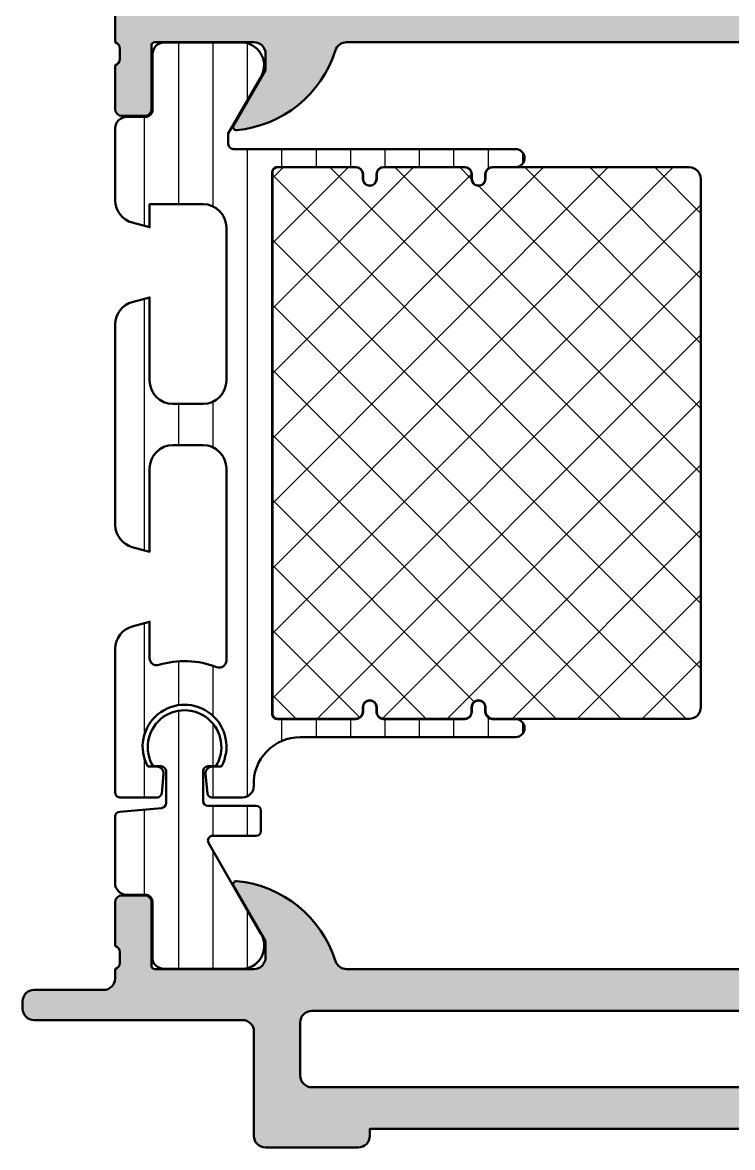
# Model space of a CAD drawing. Extents: x 20 to 83, y 3 to 90.
# Drawn here: x 20 to 50.67, y 3 to 51.55 of the extents above; entities that cross this region are included whole.
import ezdxf

# ---------------------------------------------------------------- set-up
doc = ezdxf.new("R2010")
doc.units = 0
for name, color, linetype, lineweight in [('0S-Alu contour', 7, 'Continuous', 50), ('0S-Alu hatch', 252, 'Continuous', 25), ('0S-Plastic contour', 254, 'Continuous', 50), ('0S-Plastic hatch', 253, 'Continuous', 25), ('0S-PT contour', 91, 'Continuous', 50), ('0S-PT hatch', 103, 'Continuous', 25)]:
    doc.layers.add(name, color=color, linetype=linetype, lineweight=lineweight)
pattern_1 = [(90, (0, 0), (-1.4859, 0), [])]

# ---------------------------------------------------------------- blocks, each defined once
blk = doc.blocks.new('284671__E0A752E1_9EC7_4276_9DFD_8CA809AD16AF___EF51DD25_B8FC_4321_A479_71869855171C_')
at = {"layer": '0S-Plastic hatch'}
h = blk.add_hatch(dxfattribs=at)
h.set_pattern_fill('ANSI31', color=256, scale=0.4680000000000001, angle=45, style=0)
h.set_pattern_definition(pattern_1)
edge = h.paths.add_edge_path()
edge.add_line((23.99641025641021, 17.29378480261972), (23.9964102564102, 14.4112791568679))
edge.add_arc((24.4964102564102, 14.4112791568679), 0.5, 180, 269.999992534383)
edge.add_line((24.4964101912604, 13.9112791568679), (25.30674162596358, 13.91127905128204))
edge.add_ellipse((25.3067415868737, 13.61127905128205), major_axis=(-0.2999999999999962, 0), ratio=1, start_angle=179.9920752627074, end_angle=269.9999925343822, ccw=False)
edge.add_line((25.60674158400413, 13.61123755745474), (25.60640964412184, 11.21134718454293))
edge.add_arc((26.10640561678486, 11.21127802872065), 0.4999959774455886, 179.9920752627072, 270.0000017401261)
edge.add_line((26.10640563197021, 10.71128205127506), (29.58294975450967, 10.7112821568679))
edge.add_arc((29.44063910551832, 11.70110023159075), 0.9999960709244831, 278.1816080518998, 392.727016099843)
edge.add_line((30.28189175450965, 12.24173515686794), (28.03542154010294, 16.15164948596272))
edge.add_ellipse((28.20883595825455, 16.25128602332297), major_axis=(-0.2000000000000059, 0), ratio=1, start_angle=-89.99999999999801, end_angle=29.879840183825706, ccw=False)
edge.add_line((28.20883595825455, 16.45128602332298), (30.09640110113812, 16.45128602332298))
edge.add_arc((30.09598355517909, 16.65170813113575), 0.2004225427559023, 270.1193660063489, 359.882819562747)
edge.add_line((30.29640567877349, 16.65129823035383), (30.29640567877349, 17.55129212683751))
edge.add_arc((30.09600450930138, 17.55090317938009), 0.2004015469149713, 0.1112020445775462, 89.88661238634106)
edge.add_line((30.09640110113658, 17.75130433386985), (27.9964026270164, 17.75130433386985))
edge.add_ellipse((27.99676784345107, 17.95166652699592), major_axis=(-0.2003625259806134, 0), ratio=1, start_angle=0.10880910750842077, end_angle=89.89556244711792, ccw=False)
edge.add_line((27.79640567877349, 17.95128602332338), (27.79640567877349, 19.25130624121739))
edge.add_ellipse((27.99680684824561, 19.25091729375997), major_axis=(-0.2004015469149783, 0), ratio=1, start_angle=270.1133876144248, end_angle=359.88879795542573, ccw=False)
edge.add_line((27.99641025640773, 19.45131844824974), (28.35140598394924, 19.45131844824974))
edge.add_arc((26.99640644171293, 20.28217160270591), 1.589446672188278, 328.4843750062554, 571.5156249937446)
edge.add_line((25.64140689947662, 19.45131844824974), (25.99640262701595, 19.45131844824974))
edge.add_ellipse((25.99600321445676, 19.25091447314404), major_axis=(-0.2004043731273245, 0), ratio=1, start_angle=180.1120068944598, end_angle=269.88580753643566, ccw=False)
edge.add_line((26.19640720465239, 19.25130624121777), (26.1964072046524, 17.85131043738459))
edge.add_ellipse((25.99600599896452, 17.85169940578363), major_axis=(-0.2004015831713149, 0), ratio=1, start_angle=90.11557923254361, end_angle=179.8887919882179, ccw=False)
edge.add_line((25.99641025641021, 17.65129823035423), (24.1964072046524, 17.4937970096511))
edge.add_arc((24.19681426765821, 17.29339302887561), 0.2004043941907311, 90.11637972490921, 179.8879914961443)
at = {"layer": '0S-Plastic contour', "color": 7}
for points in [[(25.64140689947662, 19.45131844824974), (25.99640262701595, 19.45131844824974)], [(27.99641025640773, 19.45131844824974), (28.35140598394924, 19.45131844824974)], [(26.19640720465239, 19.25130624121777), (26.1964072046524, 17.85131043738459)], [(27.79640567877349, 17.95128602332338), (27.79640567877349, 19.25130624121739)], [(25.99641025641021, 17.65129823035423), (24.1964072046524, 17.4937970096511)], [(30.09640110113658, 17.75130433386985), (27.9964026270164, 17.75130433386985)], [(30.29640567877349, 16.65129823035383), (30.29640567877349, 17.55129212683751)], [(23.99641025641021, 17.29378480261972), (23.9964102564102, 14.4112791568679)], [(30.28189175450965, 12.24173515686794), (28.03542154010294, 16.15164948596272)], [(28.20883595825455, 16.45128602332298), (30.09640110113812, 16.45128602332298)], [(24.4964101912604, 13.9112791568679), (25.30674162596358, 13.91127905128204)], [(25.60674158400413, 13.61123755745474), (25.60640964412184, 11.21134718454293)], [(26.10640563197021, 10.71128205127506), (29.58294975450967, 10.7112821568679)]]:
    blk.add_lwpolyline(points, dxfattribs=at)
for centre, radius, start, end in [((26.99640644171293, 20.28217160270591), 1.589446672188278, 328.4843750062554, 211.5156249937445), ((24.19681426765821, 17.29339302887561), 0.2004043941907311, 90.11637972490921, 179.8879914961443), ((30.09600450930138, 17.55090317938009), 0.2004015469149713, 0.1112020445775462, 89.88661238634106), ((30.09598355517909, 16.65170813113575), 0.2004225427559023, 270.1193660063489, 359.882819562747), ((24.4964102564102, 14.4112791568679), 0.5, 180, 269.999992534383), ((29.44063910551832, 11.70110023159075), 0.9999960709244831, 278.1816080518998, 32.72701609984295), ((26.10640561678486, 11.21127802872065), 0.4999959774455886, 179.9920752627072, 270.0000017401261)]:
    blk.add_arc(centre, radius, start, end, dxfattribs=at)
at = {"layer": '0S-Plastic contour', "color": 7, "extrusion": (0, 0, -1)}
for centre, radius, start, end in [((-25.99600321445676, 19.25091447314404), 0.2004043731273245, 90.11419246356434, 179.8879931055402), ((-27.99680684824561, 19.25091729375997), 0.2004015469149784, 0.1112020445742686, 89.88661238557519), ((-25.99600599896452, 17.85169940578363), 0.2004015831713149, 180.1112080117821, 269.8844207674564), ((-27.99676784345107, 17.95166652699592), 0.2003625259806134, 270.1044375528821, 359.8911908924916), ((-28.20883595825455, 16.25128602332297), 0.2000000000000059, 330.1201598161743, 89.99999999999797), ((-25.3067415868737, 13.61127905128205), 0.2999999999999962, 90.00000746561778, 180.0079247372927)]:
    blk.add_arc(centre, radius, start, end, dxfattribs=at)
blk = doc.blocks.new('439430__50DC2FC3_13F3_441C_918A_E4A861A1BD52_')
at = {"layer": '0S-PT hatch'}
h = blk.add_hatch(dxfattribs=at)
h.set_pattern_fill('ANSI37', color=256, scale=0.625, angle=90, style=0)
h.set_pattern_definition([(135, (0, 0), (-1.403165018917055, -1.403165018917055), []), (225, (0, 0), (1.403165018917055, -1.403165018917055), [])])
edge = h.paths.add_edge_path()
edge.add_ellipse((48.79641025640994, 44.80129850560465), major_axis=(-0.5000000000001137, 0), ratio=1, start_angle=180, end_angle=270.00000000000165, ccw=False)
edge.add_line((49.29641025641005, 44.80129850560465), (49.29641025640999, 22.00129850560401))
edge.add_ellipse((48.79641025641005, 22.00129850560401), major_axis=(-0.4999999999999432, 0), ratio=1, start_angle=90, end_angle=180, ccw=False)
edge.add_line((48.79641025641005, 21.50129850560406), (40.29640408224282, 21.50129850560406))
edge.add_ellipse((40.29640408224282, 21.8012985056041), major_axis=(-0.3000000000000398, 0), ratio=1, start_angle=0, end_angle=90, ccw=False)
edge.add_line((39.99640408224279, 21.8012985056041), (39.99640408224279, 22.00129850560438))
edge.add_arc((39.6964086598795, 22.00129850560436), 0.2999954223632812, 0, 180)
edge.add_line((39.39641323751622, 22.00129850560434), (39.39641323751622, 21.80129850560458))
edge.add_ellipse((39.09641323751615, 21.80129850560458), major_axis=(-0.3000000000000682, 0), ratio=1, start_angle=90, end_angle=180, ccw=False)
edge.add_line((39.09641323751615, 21.50129850560452), (35.59640408224275, 21.50129850560452))
edge.add_ellipse((35.59640408224275, 21.80129850560448), major_axis=(-0.2999999999999545, 0), ratio=1, start_angle=0, end_angle=90, ccw=False)
edge.add_line((35.2964040822428, 21.80129850560448), (35.2964040822428, 22.00129850560435))
edge.add_arc((34.99640865987949, 22.00129850560437), 0.2999954223633097, 0, 180)
edge.add_line((34.69641323751618, 22.00129850560438), (34.69641323751618, 21.80129850560439))
edge.add_ellipse((34.39641323751625, 21.80129850560439), major_axis=(-0.2999999999999332, 0), ratio=1, start_angle=90.00000000000267, end_angle=180, ccw=False)
edge.add_line((34.39641323751626, 21.50129850560446), (30.99641025641009, 21.50129850560441))
edge.add_ellipse((30.99641025641009, 21.7012985056044), major_axis=(-0.1999999999999886, 0), ratio=1, start_angle=0, end_angle=90, ccw=False)
edge.add_line((30.79641025641011, 21.7012985056044), (30.79641025641006, 45.10129850560441))
edge.add_ellipse((30.99641025641002, 45.10129850560441), major_axis=(-0.1999999999999602, 0), ratio=1, start_angle=270, end_angle=360, ccw=False)
edge.add_line((30.99641025641002, 45.30129850560437), (34.39641323751621, 45.30129850560431))
edge.add_ellipse((34.3964132375162, 45.00129850560433), major_axis=(-0.2999999999999829, 0), ratio=1, start_angle=180, end_angle=269.99999999999864, ccw=False)
edge.add_line((34.69641323751619, 45.00129850560433), (34.69641323751619, 44.8012985056044))
edge.add_arc((34.99640865987949, 44.80129850560438), 0.2999954223633097, 180, 360)
edge.add_line((35.2964040822428, 44.80129850560436), (35.2964040822428, 45.00129850560427))
edge.add_ellipse((35.59640408224279, 45.00129850560427), major_axis=(-0.2999999999999829, 0), ratio=1, start_angle=270, end_angle=360, ccw=False)
edge.add_line((35.59640408224279, 45.30129850560426), (39.09641323751625, 45.30129850560426))
edge.add_ellipse((39.09641323751625, 45.00129850560427), major_axis=(-0.2999999999999829, 0), ratio=1, start_angle=180, end_angle=270, ccw=False)
edge.add_line((39.39641323751623, 45.00129850560427), (39.39641323751623, 44.8012985056044))
edge.add_arc((39.69640865987951, 44.80129850560438), 0.2999954223632812, 180, 360)
edge.add_line((39.99640408224279, 44.80129850560436), (39.99640408224279, 45.00129850560464))
edge.add_ellipse((40.29640408224273, 45.00129850560464), major_axis=(-0.2999999999999474, 0), ratio=1, start_angle=270, end_angle=360, ccw=False)
edge.add_line((40.29640408224273, 45.30129850560459), (48.79641025640992, 45.30129850560476))
at = {"layer": '0S-PT contour', "color": 7}
for points in [[(30.99641025641002, 45.30129850560437), (34.39641323751621, 45.30129850560431)], [(35.59640408224279, 45.30129850560426), (39.09641323751625, 45.30129850560426)], [(40.29640408224273, 45.30129850560459), (48.79641025640992, 45.30129850560476)], [(30.79641025641011, 21.7012985056044), (30.79641025641006, 45.10129850560441)], [(34.69641323751619, 45.00129850560433), (34.69641323751619, 44.8012985056044)], [(35.2964040822428, 44.80129850560436), (35.2964040822428, 45.00129850560427)], [(39.39641323751623, 45.00129850560427), (39.39641323751623, 44.8012985056044)], [(39.99640408224279, 44.80129850560436), (39.99640408224279, 45.00129850560464)], [(49.29641025641005, 44.80129850560465), (49.29641025640999, 22.00129850560401)], [(34.69641323751618, 22.00129850560438), (34.69641323751618, 21.80129850560439)], [(35.2964040822428, 21.80129850560448), (35.2964040822428, 22.00129850560435)], [(39.39641323751622, 22.00129850560434), (39.39641323751622, 21.80129850560458)], [(39.99640408224279, 21.8012985056041), (39.99640408224279, 22.00129850560438)], [(34.39641323751626, 21.50129850560446), (30.99641025641009, 21.50129850560441)], [(39.09641323751615, 21.50129850560452), (35.59640408224275, 21.50129850560452)], [(48.79641025641005, 21.50129850560406), (40.29640408224282, 21.50129850560406)]]:
    blk.add_lwpolyline(points, dxfattribs=at)
at = {"layer": '0S-PT contour', "color": 7, "extrusion": (0, 0, -1)}
for centre, radius, start, end in [((-30.99641025641002, 45.10129850560441), 0.1999999999999602, 0, 90), ((-34.3964132375162, 45.00129850560433), 0.2999999999999829, 90.00000000000136, 180), ((-35.59640408224279, 45.00129850560427), 0.2999999999999829, 0, 90), ((-39.09641323751625, 45.00129850560427), 0.2999999999999829, 90, 180), ((-40.29640408224273, 45.00129850560464), 0.2999999999999474, 0, 90), ((-48.79641025640994, 44.80129850560465), 0.5000000000001137, 89.99999999999837, 180), ((-48.79641025641005, 22.00129850560401), 0.4999999999999432, 180, 270), ((-30.99641025641009, 21.7012985056044), 0.1999999999999886, 270, 0), ((-34.39641323751625, 21.80129850560439), 0.2999999999999332, 180, 269.9999999999973), ((-35.59640408224275, 21.80129850560448), 0.2999999999999545, 270, 0), ((-39.09641323751615, 21.80129850560458), 0.3000000000000682, 180, 270), ((-40.29640408224282, 21.8012985056041), 0.3000000000000398, 270, 0)]:
    blk.add_arc(centre, radius, start, end, dxfattribs=at)
at = {"layer": '0S-PT contour', "color": 7}
for centre, radius, start, end in [((34.99640865987949, 44.80129850560438), 0.2999954223633097, 180, 0), ((39.69640865987951, 44.80129850560438), 0.2999954223632812, 180, 0), ((34.99640865987949, 22.00129850560437), 0.2999954223633097, 0, 180), ((39.6964086598795, 22.00129850560436), 0.2999954223632812, 0, 180)]:
    blk.add_arc(centre, radius, start, end, dxfattribs=at)
blk = doc.blocks.new('284671__1282FD76_CD9B_49C4_AF2B_A4D5A502E818___CA3762DC_A687_4499_B234_784F284713C8_')
at = {"layer": '0S-Plastic hatch'}
h = blk.add_hatch(dxfattribs=at)
h.set_pattern_fill('ANSI31', color=256, scale=0.4680000000000001, angle=45, style=0)
h.set_pattern_definition(pattern_1)
edge = h.paths.add_edge_path()
edge.add_line((24.00641027133865, 46.99128505362313), (24.00641025640874, 43.87024853326014))
edge.add_arc((24.99751726918229, 43.87094962402805), 0.9911072607428364, 180.0405299678468, 254.9400474003859)
edge.add_line((24.73999824695262, 42.91388246050867), (25.48640995828505, 42.71430713662303))
edge.add_line((25.48640995828505, 42.71430713662303), (25.4863871393424, 43.71128197086197))
edge.add_line((25.4863871393424, 43.71128197086197), (27.79640567878276, 43.71128197086192))
edge.add_ellipse((27.7962951075492, 42.70116376931011), major_axis=(-1.01011820760357, 0), ratio=1, start_angle=180.0067713370847, end_angle=269.99372819440015, ccw=False)
edge.add_line((28.80641330809861, 42.70128314722802), (28.80641330816791, 36.10127357213489))
edge.add_ellipse((27.79630346906194, 36.10139181077898), major_axis=(-1.010109846026191, 0), ratio=1, start_angle=90.00633636842679, end_angle=179.9932932290619, ccw=False)
edge.add_line((27.79641517760622, 35.09128197092973), (26.49640643523187, 35.09128197086923))
edge.add_ellipse((26.49652513770882, 36.10141974286603), major_axis=(-1.010137778971229, 0), ratio=1, start_angle=0.007892333835798127, end_angle=89.99326710563213, ccw=False)
edge.add_line((25.48638736832092, 36.10128059920459), (25.48638736822674, 39.68825577142178))
edge.add_line((25.48638736822674, 39.68825577142178), (24.73999890641762, 39.48862062308409))
edge.add_arc((24.99759517605723, 38.53148560176115), 0.9911928607365506, 105.0632453294664, 179.9547890311816)
edge.add_line((24.00640262390262, 38.53226773240411), (24.00640262701579, 29.87028831851719))
edge.add_arc((24.99755087006434, 29.87098943827804), 0.991148491028032, 180.0405299578652, 254.9400474092577)
edge.add_line((24.74002113513357, 28.91388246050929), (25.48638736822673, 28.7143192965806))
edge.add_line((25.48638736822673, 28.7143192965806), (25.48638736822685, 32.30128807760233))
edge.add_ellipse((26.49652523313588, 32.30115021039278), major_axis=(-1.010137874317337, 0), ratio=1, start_angle=270.0068052903709, end_angle=359.99218006825106, ccw=False)
edge.add_line((26.49640525428941, 33.31128807758489), (27.79641407756905, 33.31128807765468))
edge.add_ellipse((27.79630350727786, 32.30117827583143), major_axis=(-1.01010980787496, 0), ratio=1, start_angle=180.0067713381612, end_angle=269.9937281956991, ccw=False)
edge.add_line((28.80641330809871, 32.30129765277752), (28.80641330816756, 24.01704949509355))
edge.add_ellipse((28.49641330816762, 24.01704949509355), major_axis=(-0.3099999999999454, 0), ratio=1, start_angle=68.53974442791792, end_angle=180, ccw=False)
edge.add_arc((26.99640479549954, 20.20129603582475), 3.789999999999878, 68.53974442791811, 107.0188797955989)
edge.add_ellipse((25.79638889410232, 24.1217503253673), major_axis=(-0.3099999999999769, 0), ratio=1, start_angle=0, end_angle=107.0188797956005, ccw=False)
edge.add_line((25.48638889410235, 24.1217503253673), (25.48638889410225, 25.68825577142156))
edge.add_line((25.48638889410225, 25.68825577142156), (24.74000043230038, 25.48862062308599))
edge.add_arc((24.99759670193291, 24.53148560176097), 0.9911928607367149, 105.0632453290402, 179.954789031246)
edge.add_line((24.00640414977813, 24.53226773240281), (24.00640415289141, 18.3013293533147))
edge.add_arc((24.19640415289142, 18.3013293533147), 0.1900000000000048, 180, 270.0000000000021)
edge.add_line((24.19640415289143, 18.1113293533147), (25.8224195243727, 18.11132935331469))
edge.add_arc((25.8224195243727, 18.30132935331495), 0.1900000000002606, 270, 354.999843447337)
edge.add_line((26.01169647176293, 18.28476924502016), (26.08530054627627, 19.12604119151761))
edge.add_arc((25.79640415289154, 19.15131714628331), 0.2900000000000333, 354.9998434473379, 449.9999999999747)
edge.add_line((25.79640415289167, 19.44131714628334), (25.40382413210303, 19.44131714628351))
edge.add_ellipse((26.99646345044224, 20.30131714726023), major_axis=(-1.809999999999979, 0), ratio=1, start_angle=151.6316564767591, end_angle=28.36834352324098, ccw=False)
edge.add_line((28.58910276878145, 19.44131714628351), (28.19640415289157, 19.44131714628351))
edge.add_arc((28.19640415289158, 19.15131714628337), 0.2900000000001412, 90.00000000000142, 185.0001565526659)
edge.add_line((27.90750775950675, 19.12604119151764), (27.98111183402017, 18.28476924501994))
edge.add_arc((28.17038878141009, 18.30132935331471), 0.1899999999999514, 185.0001565526669, 269.9999999999978)
edge.add_line((28.17038878141008, 18.11132935331476), (29.49640415289452, 18.11132935331469))
edge.add_arc((29.49640415289454, 18.60132935331486), 0.4900000000001655, 269.9999999999975, 362.2920152210357)
edge.add_ellipse((31.99440409840851, 18.70131071263981), major_axis=(-2.00999999999989, 0), ratio=1, start_angle=-89.99999999999869, end_angle=2.2920152210356832, ccw=False)
edge.add_line((31.99440409840847, 20.7113107126397), (41.29640713400066, 20.71131071263986))
edge.add_arc((41.29640713400065, 21.10130460912424), 0.3899938964843699, 270.000000000001, 450.000000000001)
edge.add_line((41.29640713400064, 21.49129850560861), (40.29640408224284, 21.49129850560861))
edge.add_ellipse((40.29640408224285, 21.80129850560868), major_axis=(-0.3100000000000662, 0), ratio=1, start_angle=0, end_angle=89.99999999999869, ccw=False)
edge.add_line((39.98640408224279, 21.80129850560868), (39.98640408224279, 22.00129850561125))
edge.add_arc((39.69640865987944, 22.0012985056112), 0.2899954223633401, 0, 180)
edge.add_line((39.40641323751611, 22.00129850561115), (39.40641323751616, 21.80129850560881))
edge.add_ellipse((39.09641323751611, 21.80129850560871), major_axis=(-0.310000000000052, 0), ratio=1, start_angle=90.00000000000398, end_angle=180, ccw=False)
edge.add_line((39.09641323751613, 21.49129850560866), (35.59640408224282, 21.49129850560862))
edge.add_ellipse((35.59640408224281, 21.80129850560863), major_axis=(-0.3100000000000165, 0), ratio=1, start_angle=0, end_angle=90.00000000000131, ccw=False)
edge.add_line((35.2864040822428, 21.80129850560863), (35.28640408224286, 22.00129850560843))
edge.add_arc((34.99640865987954, 22.00129850560848), 0.2899954223633116, 0, 180)
edge.add_line((34.70641323751623, 22.00129850560854), (34.70641323751618, 21.80129850560865))
edge.add_ellipse((34.39641323751612, 21.80129850560873), major_axis=(-0.3100000000000591, 0), ratio=1, start_angle=90, end_angle=180, ccw=False)
edge.add_line((34.39641323751612, 21.49129850560867), (30.99641025641003, 21.49129850560856))
edge.add_ellipse((30.99641025641004, 21.70129850560683), major_axis=(-0.2099999999982671, 0), ratio=1, start_angle=0, end_angle=89.99999999999812, ccw=False)
edge.add_line((30.78641025641177, 21.70129850560683), (30.78641025641, 45.10129850560832))
edge.add_ellipse((30.99641025641001, 45.10129850560834), major_axis=(-0.210000000000008, 0), ratio=1, start_angle=269.99999999999807, end_angle=360, ccw=False)
edge.add_line((30.99641025641002, 45.31129850560835), (34.39641323751625, 45.31129850560823))
edge.add_ellipse((34.39641323751624, 45.00129850560822), major_axis=(-0.3100000000000094, 0), ratio=1, start_angle=180, end_angle=269.99999999999864, ccw=False)
edge.add_line((34.70641323751625, 45.00129850560822), (34.70641323751618, 44.80129850560855))
edge.add_arc((34.99640865987952, 44.80129850560854), 0.2899954223633401, 180, 360)
edge.add_line((35.28640408224286, 44.80129850560853), (35.28640408224286, 45.00129850560838))
edge.add_ellipse((35.59640408224276, 45.00129850560838), major_axis=(-0.3099999999999028, 0), ratio=1, start_angle=270, end_angle=360, ccw=False)
edge.add_line((35.59640408224276, 45.31129850560829), (39.09641323751615, 45.31129850560829))
edge.add_ellipse((39.09641323751614, 45.00129850560828), major_axis=(-0.3100000000000094, 0), ratio=1, start_angle=180, end_angle=269.99999999999864, ccw=False)
edge.add_line((39.40641323751616, 45.00129850560828), (39.406413237516, 44.80129850560598))
edge.add_arc((39.6964086598794, 44.80129850560593), 0.2899954223633969, 180, 360)
edge.add_line((39.98640408224279, 44.80129850560588), (39.98640408224279, 45.00129850560832))
edge.add_ellipse((40.29640408224282, 45.00129850560832), major_axis=(-0.3100000000000307, 0), ratio=1, start_angle=270.0000000000013, end_angle=360, ccw=False)
edge.add_line((40.29640408224281, 45.31129850560835), (41.29640713400067, 45.31129850560835))
edge.add_arc((41.29640713400066, 45.70129240209269), 0.3899938964843486, 270.0000000000021, 450.0000000000021)
edge.add_line((41.29640713400064, 46.09128629857704), (29.09641371041402, 46.09128629857721))
edge.add_ellipse((29.09641371041404, 46.30128629857721), major_axis=(-0.2100000000000008, 0), ratio=1, start_angle=0, end_angle=89.99999999999812, ccw=False)
edge.add_line((28.88641371041403, 46.30128629857721), (28.88641371041403, 46.76379017805841))
edge.add_line((28.88641371041403, 46.76379017805841), (30.27335081065948, 49.16603570258577))
edge.add_arc((29.44063910551845, 49.70146397655622), 0.9899960709244496, 327.2592430287561, 441.7771036411037)
edge.add_line((29.58223275259449, 50.68128205127905), (26.1064056167851, 50.68128205128614))
edge.add_arc((26.1064056167851, 50.19128607384056), 0.4899959774455809, 90, 180.0079247372467)
edge.add_line((25.61640964402644, 50.19121830114606), (25.61674158677828, 47.79132792881749))
edge.add_ellipse((25.30674158973758, 47.79128505128523), major_axis=(-0.3100000000060002, 0), ratio=1, start_angle=90.00000000110049, end_angle=180.0079248439906, ccw=False)
edge.add_line((25.30674158974353, 47.48128505127923), (24.49641027133882, 47.48128505127929))
edge.add_arc((24.49641027133878, 46.99128505127915), 0.4900000000001299, 89.99999999999586, 180)
at = {"layer": '0S-Plastic contour', "color": 7}
for points in [[(29.58223275259449, 50.68128205127905), (26.1064056167851, 50.68128205128614)], [(25.61640964402644, 50.19121830114606), (25.61674158677828, 47.79132792881749)], [(28.88641371041403, 46.30128629857721), (28.88641371041403, 46.76379017805841), (30.27335081065948, 49.16603570258577)], [(25.30674158974353, 47.48128505127923), (24.49641027133882, 47.48128505127929)], [(24.00641027133865, 46.99128505362313), (24.00641025640874, 43.87024853326014)], [(41.29640713400064, 46.09128629857704), (29.09641371041402, 46.09128629857721)], [(30.99641025641002, 45.31129850560835), (34.39641323751625, 45.31129850560823)], [(35.59640408224276, 45.31129850560829), (39.09641323751615, 45.31129850560829)], [(40.29640408224281, 45.31129850560835), (41.29640713400067, 45.31129850560835)], [(30.78641025641177, 21.70129850560683), (30.78641025641, 45.10129850560832)], [(34.70641323751625, 45.00129850560822), (34.70641323751618, 44.80129850560855)], [(35.28640408224286, 44.80129850560853), (35.28640408224286, 45.00129850560838)], [(39.40641323751616, 45.00129850560828), (39.406413237516, 44.80129850560598)], [(39.98640408224279, 44.80129850560588), (39.98640408224279, 45.00129850560832)], [(24.73999824695262, 42.91388246050867), (25.48640995828505, 42.71430713662303), (25.4863871393424, 43.71128197086197), (27.79640567878276, 43.71128197086192)], [(28.80641330809861, 42.70128314722802), (28.80641330816791, 36.10127357213489)], [(25.48638736832092, 36.10128059920459), (25.48638736822674, 39.68825577142178), (24.73999890641762, 39.48862062308409)], [(24.00640262390262, 38.53226773240411), (24.00640262701579, 29.87028831851719)], [(27.79641517760622, 35.09128197092973), (26.49640643523187, 35.09128197086923)], [(26.49640525428941, 33.31128807758489), (27.79641407756905, 33.31128807765468)], [(24.74002113513357, 28.91388246050929), (25.48638736822673, 28.7143192965806), (25.48638736822685, 32.30128807760233)], [(28.80641330809871, 32.30129765277752), (28.80641330816756, 24.01704949509355)], [(25.48638889410235, 24.1217503253673), (25.48638889410225, 25.68825577142156), (24.74000043230038, 25.48862062308599)], [(24.00640414977813, 24.53226773240281), (24.00640415289141, 18.3013293533147)], [(34.70641323751623, 22.00129850560854), (34.70641323751618, 21.80129850560865)], [(35.2864040822428, 21.80129850560863), (35.28640408224286, 22.00129850560843)], [(39.40641323751611, 22.00129850561115), (39.40641323751616, 21.80129850560881)], [(39.98640408224279, 21.80129850560868), (39.98640408224279, 22.00129850561125)], [(34.39641323751612, 21.49129850560867), (30.99641025641003, 21.49129850560856)], [(39.09641323751613, 21.49129850560866), (35.59640408224282, 21.49129850560862)], [(41.29640713400064, 21.49129850560861), (40.29640408224284, 21.49129850560861)], [(31.99440409840847, 20.7113107126397), (41.29640713400066, 20.71131071263986)], [(25.79640415289167, 19.44131714628334), (25.40382413210303, 19.44131714628351)], [(28.58910276878145, 19.44131714628351), (28.19640415289157, 19.44131714628351)], [(26.01169647176293, 18.28476924502016), (26.08530054627627, 19.12604119151761)], [(27.90750775950675, 19.12604119151764), (27.98111183402017, 18.28476924501994)], [(24.19640415289143, 18.1113293533147), (25.8224195243727, 18.11132935331469)], [(28.17038878141008, 18.11132935331476), (29.49640415289452, 18.11132935331469)]]:
    blk.add_lwpolyline(points, dxfattribs=at)
for centre, radius, start, end in [((26.1064056167851, 50.19128607384056), 0.4899959774455809, 90, 180.0079247372467), ((29.44063910551845, 49.70146397655622), 0.9899960709244496, 327.2592430287561, 81.77710364110374), ((24.49641027133878, 46.99128505127915), 0.4900000000001299, 89.99999999999586, 180), ((41.29640713400066, 45.70129240209269), 0.3899938964843486, 270.0000000000021, 90.00000000000207), ((34.99640865987952, 44.80129850560854), 0.2899954223633401, 180, 0), ((39.6964086598794, 44.80129850560593), 0.2899954223633969, 180, 0), ((24.99751726918229, 43.87094962402805), 0.9911072607428364, 180.0405299678468, 254.9400474003859), ((24.99759517605723, 38.53148560176115), 0.9911928607365506, 105.0632453294664, 179.9547890311816), ((24.99755087006434, 29.87098943827804), 0.991148491028032, 180.0405299578652, 254.9400474092577), ((24.99759670193291, 24.53148560176097), 0.9911928607367149, 105.0632453290402, 179.954789031246), ((26.99640479549954, 20.20129603582475), 3.789999999999878, 68.53974442791811, 107.0188797955989), ((34.99640865987954, 22.00129850560848), 0.2899954223633116, 0, 180), ((39.69640865987944, 22.0012985056112), 0.2899954223633401, 0, 180), ((41.29640713400065, 21.10130460912424), 0.3899938964843699, 270.000000000001, 90.00000000000104), ((25.79640415289154, 19.15131714628331), 0.2900000000000333, 354.9998434473379, 89.99999999997473), ((28.19640415289158, 19.15131714628337), 0.2900000000001412, 90.00000000000142, 185.0001565526659), ((29.49640415289454, 18.60132935331486), 0.4900000000001655, 269.9999999999975, 2.292015221035749), ((24.19640415289142, 18.3013293533147), 0.1900000000000048, 180, 270.0000000000021), ((25.8224195243727, 18.30132935331495), 0.1900000000002606, 270, 354.999843447337), ((28.17038878141009, 18.30132935331471), 0.1899999999999514, 185.0001565526669, 269.9999999999978)]:
    blk.add_arc(centre, radius, start, end, dxfattribs=at)
at = {"layer": '0S-Plastic contour', "color": 7, "extrusion": (0, 0, -1)}
for centre, radius, start, end in [((-25.30674158973758, 47.79128505128523), 0.3100000000060002, 179.9920751560094, 269.9999999988995), ((-29.09641371041404, 46.30128629857721), 0.2100000000000008, 270.0000000000019, 0), ((-30.99641025641001, 45.10129850560834), 0.210000000000008, 0, 90.00000000000193), ((-34.39641323751624, 45.00129850560822), 0.3100000000000094, 90.00000000000134, 180), ((-35.59640408224276, 45.00129850560838), 0.3099999999999028, 0, 90), ((-39.09641323751614, 45.00129850560828), 0.3100000000000094, 90.00000000000134, 180), ((-40.29640408224282, 45.00129850560832), 0.3100000000000307, 0, 89.9999999999987), ((-27.7962951075492, 42.70116376931011), 1.01011820760357, 90.00627180559987, 179.9932286629153), ((-26.49652513770882, 36.10141974286603), 1.010137778971229, 270.0067328943679, 359.9921076661642), ((-27.79630346906194, 36.10139181077898), 1.010109846026191, 180.0067067709381, 269.9936636315732), ((-26.49652523313588, 32.30115021039278), 1.010137874317337, 0.0078199317489283, 89.99319470962912), ((-27.79630350727786, 32.30117827583143), 1.01010980787496, 90.00627180430095, 179.9932286618388), ((-25.79638889410232, 24.1217503253673), 0.3099999999999769, 252.9811202043995, 0), ((-28.49641330816762, 24.01704949509355), 0.3099999999999454, 180, 291.4602555720821), ((-26.99646345044224, 20.30131714726023), 1.809999999999979, 331.631656476759, 208.368343523241), ((-30.99641025641004, 21.70129850560683), 0.2099999999982671, 270.0000000000019, 0), ((-34.39641323751612, 21.80129850560873), 0.3100000000000591, 180, 270), ((-35.59640408224281, 21.80129850560863), 0.3100000000000165, 269.9999999999987, 0), ((-39.09641323751611, 21.80129850560871), 0.310000000000052, 180, 269.999999999996), ((-40.29640408224285, 21.80129850560868), 0.3100000000000662, 270.0000000000013, 0), ((-31.99440409840851, 18.70131071263981), 2.00999999999989, 357.7079847789643, 89.99999999999879)]:
    blk.add_arc(centre, radius, start, end, dxfattribs=at)
blk = doc.blocks.new('438560__6624BCD5_161F_4EC6_936C_8664621B9237_')
at = {"layer": '0S-Alu hatch'}
h = blk.add_hatch(color=256, dxfattribs=at)
edge = h.paths.add_edge_path()
edge.add_line((33.99641025641024, 10.70128205128205), (67.7964102564103, 10.70128205128205))
edge.add_arc((67.7964102564103, 11.20128205128205), 0.4999999999999965, 270, 342.2515836439288)
edge.add_ellipse((73.03463349758405, 9.524673189434292), major_axis=(-4.999999999999944, 0), ratio=1, start_angle=275.62257755079366, end_angle=342.25158364393036, ccw=False)
edge.add_ellipse((72.55829047176194, 14.36316226663375), major_axis=(-0.1381197846482869, 0), ratio=1, start_angle=149.9999999999921, end_angle=275.6225775507899, ccw=False)
edge.add_line((72.67790571403258, 14.2941023743096), (71.29641025641024, 11.90128205128205))
edge.add_line((71.29641025641024, 11.90128205128205), (71.29641025641024, 11.20128205128205))
edge.add_arc((71.79641025641024, 11.20128205128205), 0.5, 180, 270)
edge.add_line((71.79641025641024, 10.70128205128205), (76.09643593736745, 10.70128205128205))
edge.add_arc((76.09643593736745, 10.82128205128205), 0.120000000000001, 270, 360)
edge.add_line((76.21643593736745, 10.82128205128205), (76.21643593736744, 13.58128005128205))
edge.add_ellipse((76.51643593736745, 13.58128005128205), major_axis=(-0.3000000000000114, 0), ratio=1, start_angle=270, end_angle=360, ccw=False)
edge.add_line((76.51643593736745, 13.88128005128207), (77.49641025641023, 13.88128005128206))
edge.add_ellipse((77.49641025641023, 13.58128005128206), major_axis=(-0.3000000000000007, 0), ratio=1, start_angle=180, end_angle=270, ccw=False)
edge.add_line((77.79641025641023, 13.58128005128206), (77.79641025641023, 11.70126905127354))
edge.add_arc((77.87527735205339, 11.4337257107506), 0.2789255417371491, 106.4245945553535, 181.1628700728924)
edge.add_line((77.59640925641021, 11.42806505127351), (77.59640925641023, 10.97447105127354))
edge.add_arc((77.87524670295328, 10.96880264327516), 0.2788950563274378, 178.8354106259024, 253.5801235805096)
edge.add_line((77.79641025641024, 10.70128205128204), (77.79641025641024, 3.501282051282052))
edge.add_ellipse((77.29641025641024, 3.501282051282051), major_axis=(-0.5, 0), ratio=1, start_angle=90, end_angle=180, ccw=False)
edge.add_line((77.29641025641024, 3.001282051282051), (76.29641025641024, 3.001282051282051))
edge.add_ellipse((76.29641025641024, 3.501282051282051), major_axis=(-0.5, 0), ratio=1, start_angle=0, end_angle=90, ccw=False)
edge.add_line((75.79641025641024, 3.501282051282051), (75.79641025641024, 3.801282051282051))
edge.add_line((75.79641025641024, 3.801282051282051), (34.99641025641022, 3.801282051282051))
edge.add_line((34.99641025641022, 3.801282051282051), (34.99641025641024, 3.501282051282089))
edge.add_ellipse((34.49641025641024, 3.501282051282053), major_axis=(-0.5000000000000071, 0), ratio=1, start_angle=90, end_angle=180, ccw=False)
edge.add_line((34.49641025641024, 3.001282051282046), (30.49641025641025, 3.001282051282051))
edge.add_ellipse((30.49641025641025, 3.501282051282065), major_axis=(-0.5000000000000142, 0), ratio=1, start_angle=0, end_angle=90, ccw=False)
edge.add_line((29.99641025641023, 3.501282051282065), (29.99641025641024, 8.001282051282056))
edge.add_arc((29.49641025641025, 8.00128205128206), 0.5, 0, 90)
edge.add_line((29.49641025641025, 8.50128205128206), (20.49641025641024, 8.501282051282056))
edge.add_ellipse((20.49641025641024, 9.001282051282056), major_axis=(-0.5, 0), ratio=1, start_angle=0, end_angle=90, ccw=False)
edge.add_line((19.99641025641024, 9.001282051282056), (19.99641025641024, 9.301282051282058))
edge.add_ellipse((20.49641025641025, 9.301282051282046), major_axis=(-0.5000000000000071, 0), ratio=1, start_angle=270, end_angle=360, ccw=False)
edge.add_line((20.49641025641025, 9.801282051282053), (23.49641025641024, 9.801282051282058))
edge.add_arc((23.49641025641024, 10.30128205128205), 0.4999999999999965, 270, 360)
edge.add_line((23.99641025641023, 10.30128205128205), (23.99641025641024, 10.70128205128188))
edge.add_arc((23.91757380986714, 10.96880264327515), 0.2788950563275916, 286.4198764194933, 361.1645893740875)
edge.add_line((24.19641125641035, 10.97447105127347), (24.19641125641036, 11.42806505127354))
edge.add_arc((23.91754316076719, 11.43372571075061), 0.2789255417371508, 358.8371299271103, 433.5754054446451)
edge.add_line((23.99641025641036, 11.70126905127355), (23.99641025641034, 13.58128005128204))
edge.add_ellipse((24.29641025641035, 13.58128005128205), major_axis=(-0.3000000000000043, 0), ratio=1, start_angle=270, end_angle=360, ccw=False)
edge.add_line((24.29641025641035, 13.88128005128205), (25.27638457545315, 13.88128005128205))
edge.add_ellipse((25.27638457545315, 13.58128005128206), major_axis=(-0.29999999999999, 0), ratio=1, start_angle=180, end_angle=270, ccw=False)
edge.add_line((25.57638457545314, 13.58128005128206), (25.57638457545314, 10.82128205128207))
edge.add_arc((25.69638457545315, 10.82128205128207), 0.1200000000000116, 180, 269.9999999999966)
edge.add_line((25.69638457545315, 10.70128205128206), (29.99641025641022, 10.70128205128206))
edge.add_arc((29.99641025641022, 11.20128205128208), 0.5000000000000231, 270, 360)
edge.add_line((30.49641025641025, 11.20128205128208), (30.49641025641026, 11.90128205128204))
edge.add_line((30.49641025641026, 11.90128205128204), (29.11491479878789, 14.29410237430962))
edge.add_ellipse((29.23453004105855, 14.36316226663376), major_axis=(-0.1381197846482973, 0), ratio=1, start_angle=-95.6225775507952, end_angle=29.999999999999773, ccw=False)
edge.add_ellipse((28.75818701523635, 9.524673189433967), major_axis=(-5.000000000000295, 0), ratio=1, start_angle=197.7484163560708, end_angle=264.37742244920565, ccw=False)
edge.add_arc((33.99641025641024, 11.20128205128186), 0.4999999999998118, 197.7484163560697, 269.9999999999992)
edge = h.paths.add_edge_path()
edge.add_arc((32.49641025641024, 8.401282051282038), 0.5000000000000054, 90, 180)
edge.add_line((31.99641025641023, 8.401282051282038), (31.99641025641025, 6.101282051282041))
edge.add_arc((32.49641025641023, 6.101282051282044), 0.4999999999999858, 180, 270)
edge.add_line((32.49641025641023, 5.601282051282058), (75.29641025641024, 5.60128205128205))
edge.add_arc((75.29641025641024, 6.10128205128205), 0.5, 270, 360)
edge.add_line((75.79641025641024, 6.10128205128205), (75.79641025641024, 8.401282051282053))
edge.add_arc((75.29641025641024, 8.401282051282053), 0.5, 0, 90)
edge.add_line((75.29641025641024, 8.901282051282053), (32.49641025641024, 8.901282051282044))
at = {"layer": '0S-Alu contour', "color": 7}
for points in [[(30.49641025641025, 11.20128205128208), (30.49641025641026, 11.90128205128204), (29.11491479878789, 14.29410237430962)], [(72.67790571403258, 14.2941023743096), (71.29641025641024, 11.90128205128205), (71.29641025641024, 11.20128205128205)], [(24.29641025641035, 13.88128005128205), (25.27638457545315, 13.88128005128205)], [(76.51643593736745, 13.88128005128207), (77.49641025641023, 13.88128005128206)], [(23.99641025641036, 11.70126905127355), (23.99641025641034, 13.58128005128204)], [(25.57638457545314, 13.58128005128206), (25.57638457545314, 10.82128205128207)], [(76.21643593736745, 10.82128205128205), (76.21643593736744, 13.58128005128205)], [(77.79641025641023, 13.58128005128206), (77.79641025641023, 11.70126905127354)], [(24.19641125641035, 10.97447105127347), (24.19641125641036, 11.42806505127354)], [(77.59640925641021, 11.42806505127351), (77.59640925641023, 10.97447105127354)], [(23.99641025641023, 10.30128205128205), (23.99641025641024, 10.70128205128188)], [(25.69638457545315, 10.70128205128206), (29.99641025641022, 10.70128205128206)], [(33.99641025641024, 10.70128205128205), (67.7964102564103, 10.70128205128205)], [(71.79641025641024, 10.70128205128205), (76.09643593736745, 10.70128205128205)], [(77.79641025641024, 10.70128205128204), (77.79641025641024, 3.501282051282052)], [(20.49641025641025, 9.801282051282053), (23.49641025641024, 9.801282051282058)], [(19.99641025641024, 9.001282051282056), (19.99641025641024, 9.301282051282058)], [(75.29641025641024, 8.901282051282053), (32.49641025641024, 8.901282051282044)], [(29.49641025641025, 8.50128205128206), (20.49641025641024, 8.501282051282056)], [(31.99641025641023, 8.401282051282038), (31.99641025641025, 6.101282051282041)], [(75.79641025641024, 6.10128205128205), (75.79641025641024, 8.401282051282053)], [(29.99641025641023, 3.501282051282065), (29.99641025641024, 8.001282051282056)], [(32.49641025641023, 5.601282051282058), (75.29641025641024, 5.60128205128205)], [(75.79641025641024, 3.501282051282051), (75.79641025641024, 3.801282051282051), (34.99641025641022, 3.801282051282051), (34.99641025641024, 3.501282051282089)], [(34.49641025641024, 3.001282051282046), (30.49641025641025, 3.001282051282051)], [(77.29641025641024, 3.001282051282051), (76.29641025641024, 3.001282051282051)]]:
    blk.add_lwpolyline(points, dxfattribs=at)
at = {"layer": '0S-Alu contour', "color": 7, "extrusion": (0, 0, -1)}
for centre, radius, start, end in [((-29.23453004105855, 14.36316226663376), 0.1381197846482973, 330.0000000000003, 95.62257755079526), ((-28.75818701523635, 9.524673189433967), 5.000000000000295, 95.62257755079435, 162.2515836439292), ((-73.03463349758405, 9.524673189434292), 4.999999999999944, 17.74841635606966, 84.37742244920634), ((-72.55829047176194, 14.36316226663375), 0.1381197846482869, 84.37742244921009, 210.000000000008), ((-24.29641025641035, 13.58128005128205), 0.3000000000000043, 0, 90), ((-25.27638457545315, 13.58128005128206), 0.29999999999999, 90, 180), ((-76.51643593736745, 13.58128005128205), 0.3000000000000114, 0, 90), ((-77.49641025641023, 13.58128005128206), 0.3000000000000007, 90, 180), ((-20.49641025641025, 9.301282051282046), 0.5000000000000071, 0, 90), ((-20.49641025641024, 9.001282051282056), 0.5, 270, 0), ((-30.49641025641025, 3.501282051282065), 0.5000000000000142, 270, 0), ((-34.49641025641024, 3.501282051282053), 0.5000000000000071, 180, 270), ((-76.29641025641024, 3.501282051282051), 0.5, 270, 0), ((-77.29641025641024, 3.501282051282051), 0.5, 180, 270)]:
    blk.add_arc(centre, radius, start, end, dxfattribs=at)
at = {"layer": '0S-Alu contour', "color": 7}
for centre, radius, start, end in [((23.91754316076719, 11.43372571075061), 0.2789255417371508, 358.8371299271103, 73.57540544464514), ((77.87527735205339, 11.4337257107506), 0.2789255417371491, 106.4245945553535, 181.1628700728924), ((29.99641025641022, 11.20128205128208), 0.5000000000000231, 270, 0), ((71.79641025641024, 11.20128205128205), 0.5, 180, 270), ((23.91757380986714, 10.96880264327515), 0.2788950563275916, 286.4198764194933, 1.164589374087535), ((25.69638457545315, 10.82128205128207), 0.1200000000000116, 180, 269.9999999999966), ((33.99641025641024, 11.20128205128186), 0.4999999999998118, 197.7484163560697, 269.9999999999992), ((67.7964102564103, 11.20128205128205), 0.4999999999999965, 270, 342.2515836439288), ((76.09643593736745, 10.82128205128205), 0.120000000000001, 270, 0), ((77.87524670295328, 10.96880264327516), 0.2788950563274378, 178.8354106259024, 253.5801235805096), ((23.49641025641024, 10.30128205128205), 0.4999999999999965, 270, 0), ((32.49641025641024, 8.401282051282038), 0.5000000000000054, 90, 180), ((75.29641025641024, 8.401282051282053), 0.5, 0, 90), ((29.49641025641025, 8.00128205128206), 0.5, 0, 90), ((32.49641025641023, 6.101282051282044), 0.4999999999999858, 180, 270), ((75.29641025641024, 6.10128205128205), 0.5, 270, 0)]:
    blk.add_arc(centre, radius, start, end, dxfattribs=at)
blk = doc.blocks.new('438410__7ED22B1E_6EBC_4814_AFDC_07412EA4802B_')
at = {"layer": '0S-Alu hatch'}
h = blk.add_hatch(color=256, dxfattribs=at)
edge = h.paths.add_edge_path()
edge.add_arc((35.49641025641022, 89.501282051282), 0.5, 90, 180)
edge.add_line((34.99641025641022, 89.501282051282), (34.99641025641022, 82.001282051282))
edge.add_ellipse((34.49641025641023, 82.001282051282), major_axis=(-0.4999999999999929, 0), ratio=1, start_angle=89.9999999999992, end_angle=180, ccw=False)
edge.add_line((34.49641025641022, 81.501282051282), (25.49641025641025, 81.50128205128202))
edge.add_arc((25.49641025641025, 81.00128205128198), 0.5000000000000285, 90, 180)
edge.add_line((24.99641025641022, 81.00128205128198), (24.99641025641022, 80.70128205128206))
edge.add_arc((25.49641025641022, 80.701282051282), 0.5, 180, 270)
edge.add_line((25.49641025641022, 80.201282051282), (27.99641025641022, 80.20128205128206))
edge.add_line((27.99641025641022, 80.20128205128206), (27.99641025641022, 73.50128205128202))
edge.add_ellipse((27.47138330241757, 73.00128205128202), major_axis=(-0.7250195186467799, 0), ratio=1, start_angle=136.3986500484086, end_angle=223.6013499515915, ccw=False)
edge.add_line((27.99641025641022, 72.50128205128202), (27.99641025641022, 68.50128205128203))
edge.add_ellipse((27.47138330241756, 68.00128205128203), major_axis=(-0.7250195186467849, 0), ratio=1, start_angle=136.398650048409, end_angle=223.6013499515911, ccw=False)
edge.add_line((27.99641025641022, 67.50128205128203), (27.99641025641022, 54.80128205128202))
edge.add_ellipse((27.49641025641016, 54.80128205128202), major_axis=(-0.500000000000057, 0), ratio=1, start_angle=89.9999999999983, end_angle=180, ccw=False)
edge.add_line((27.49641025641015, 54.30128205128196), (24.49641025641024, 54.30128205128209))
edge.add_arc((24.49641025641021, 53.80128205128211), 0.4999999999999787, 89.99999999999756, 180)
edge.add_line((23.99641025641024, 53.80128205128211), (23.99641025641022, 50.70128205128206))
edge.add_ellipse((23.91757380986712, 50.43376145928888), major_axis=(-0.278895056327505, 0), ratio=1, start_angle=178.8354106258831, end_angle=253.58012358050001, ccw=False)
edge.add_line((24.19641125641024, 50.42809305129041), (24.19641125641024, 49.97449905129053))
edge.add_ellipse((23.9175431607671, 49.96883839181347), major_axis=(-0.2789255417371223, 0), ratio=1, start_angle=106.4245945553505, end_angle=181.1628700728881, ccw=False)
edge.add_line((23.99641025641024, 49.70129505129055), (23.99641025641024, 47.82128405128202))
edge.add_arc((24.29641025641028, 47.82128405128202), 0.3000000000000327, 180, 269.9999999999986)
edge.add_line((24.29641025641027, 47.52128405128199), (25.27638457545297, 47.52128405128199))
edge.add_arc((25.27638457545297, 47.82128405128201), 0.3000000000000256, 270, 360)
edge.add_line((25.576384575453, 47.82128405128201), (25.57638457545301, 50.58128205128205))
edge.add_ellipse((25.69638457545302, 50.58128205128205), major_axis=(-0.1200000000000116, 0), ratio=1, start_angle=269.9999999999966, end_angle=360, ccw=False)
edge.add_line((25.69638457545302, 50.70128205128206), (29.99641025641021, 50.70128205128206))
edge.add_ellipse((29.99641025641021, 50.20128205128204), major_axis=(-0.5000000000000142, 0), ratio=1, start_angle=180, end_angle=270, ccw=False)
edge.add_line((30.49641025641022, 50.20128205128204), (30.49641025641022, 49.50128205128201))
edge.add_line((30.49641025641022, 49.50128205128201), (29.11491479878785, 47.10846172825445))
edge.add_arc((29.23453004105852, 47.03940183593029), 0.1381197846483168, 149.9999999999981, 275.6225775507975)
edge.add_arc((28.75818701523636, 51.87789091312978), 5.000000000000007, 275.6225775507943, 342.2515836439303)
edge.add_ellipse((33.99641025641023, 50.20128205128201), major_axis=(-0.5000000000000469, 0), ratio=1, start_angle=270, end_angle=342.25158364393144, ccw=False)
edge.add_line((33.99641025641023, 50.70128205128206), (67.79641025641035, 50.70128205128206))
edge.add_ellipse((67.79641025641035, 50.20128205128203), major_axis=(-0.5000000000000285, 0), ratio=1, start_angle=197.7484163560691, end_angle=270, ccw=False)
edge.add_arc((73.0346334975842, 51.87789091312977), 4.999999999999981, 197.7484163560693, 264.3774224492041)
edge.add_arc((72.55829047176191, 47.03940183593029), 0.1381197846482897, 264.3774224491984, 390.0000000000042)
edge.add_line((72.67790571403255, 47.10846172825443), (71.29641025641021, 49.50128205128201))
edge.add_line((71.29641025641021, 49.50128205128201), (71.29641025641021, 50.20128205128205))
edge.add_ellipse((71.79641025641021, 50.20128205128205), major_axis=(-0.5, 0), ratio=1, start_angle=270, end_angle=360, ccw=False)
edge.add_line((71.79641025641021, 50.70128205128206), (76.09643593736743, 50.70128205128206))
edge.add_ellipse((76.09643593736743, 50.58128205128205), major_axis=(-0.1199999999999974, 0), ratio=1, start_angle=180, end_angle=270, ccw=False)
edge.add_line((76.21643593736744, 50.58128205128205), (76.21643593736744, 47.82128405128201))
edge.add_arc((76.51643593736745, 47.82128405128201), 0.3000000000000114, 180, 270)
edge.add_line((76.51643593736745, 47.521284051282), (77.49641025641017, 47.52128405128199))
edge.add_arc((77.49641025641017, 47.82128405128203), 0.3000000000000398, 270, 360)
edge.add_line((77.79641025641021, 47.82128405128203), (77.79641025641021, 49.70129505129055))
edge.add_ellipse((77.87527735205342, 49.96883839181352), major_axis=(-0.2789255417371884, 0), ratio=1, start_angle=-1.1628700728750232, end_angle=73.57540544463978, ccw=False)
edge.add_line((77.59640925641021, 49.97449905129052), (77.59640925641018, 50.42809305129058))
edge.add_ellipse((77.87524670295326, 50.43376145928893), major_axis=(-0.2788950563274515, 0), ratio=1, start_angle=-73.5801235805132, end_angle=1.1645893740924862, ccw=False)
edge.add_line((77.79641025641024, 50.70128205128207), (77.79641025641024, 70.001282051282))
edge.add_ellipse((78.09641025641022, 70.001282051282), major_axis=(-0.2999999999999829, 0), ratio=1, start_angle=270.00000000000273, end_angle=360, ccw=False)
edge.add_line((78.0964102564102, 70.30128205128199), (81.29641025641021, 70.3012820512821))
edge.add_line((81.29641025641021, 70.3012820512821), (81.29641025641024, 69.50128205128203))
edge.add_line((81.29641025641024, 69.50128205128203), (82.2964102564102, 69.50128205128203))
edge.add_arc((82.2964102564102, 70.001282051282), 0.4999999999999716, 270, 360)
edge.add_line((82.79641025641018, 70.001282051282), (82.79641025641021, 74.501282051282))
edge.add_arc((81.79641025641023, 74.50128205128205), 0.9999999999999715, 0, 90)
edge.add_line((81.79641025641023, 75.50128205128202), (81.29641025641024, 75.50128205128202))
edge.add_line((81.29641025641024, 75.50128205128202), (81.29641025641024, 73.00128205128205))
edge.add_ellipse((80.29641025641023, 73.00128205128202), major_axis=(-1.000000000000014, 0), ratio=1, start_angle=90, end_angle=180, ccw=False)
edge.add_line((80.29641025641023, 72.001282051282), (78.99641025641023, 72.00128205128203))
edge.add_ellipse((78.99641025641023, 73.00128205128202), major_axis=(-0.9999999999999857, 0), ratio=1, start_angle=0, end_angle=90, ccw=False)
edge.add_line((77.99641025641024, 73.00128205128202), (77.99641025641021, 80.00128205128202))
edge.add_ellipse((78.52141025641023, 80.501282051282), major_axis=(-0.7250000000000041, 0), ratio=1, start_angle=-43.60281897270329, end_angle=43.60281897270329, ccw=False)
edge.add_line((77.99641025641021, 81.00128205128202), (77.99641025641021, 87.00128205128205))
edge.add_ellipse((78.99641025641023, 87.001282051282), major_axis=(-1, 0), ratio=1, start_angle=270, end_angle=360, ccw=False)
edge.add_line((78.99641025641023, 88.001282051282), (80.29641025641021, 88.001282051282))
edge.add_ellipse((80.29641025641021, 87.001282051282), major_axis=(-1, 0), ratio=1, start_angle=180, end_angle=270, ccw=False)
edge.add_line((81.29641025641021, 87.001282051282), (81.29641025641021, 85.501282051282))
edge.add_line((81.29641025641021, 85.501282051282), (81.89641025641023, 85.501282051282))
edge.add_line((81.89641025641023, 85.501282051282), (82.99641025641021, 86.60128205128204))
edge.add_line((82.99641025641021, 86.60128205128204), (82.99641025641021, 90.00128205128202))
edge.add_line((82.99641025641021, 90.00128205128202), (35.49641025641022, 90.00128205128202))
edge = h.paths.add_edge_path()
edge.add_ellipse((37.29641025641022, 87.50128205128202), major_axis=(-0.5, 0), ratio=1, start_angle=270, end_angle=360, ccw=False)
edge.add_line((37.29641025641022, 88.001282051282), (75.49641025641021, 88.001282051282))
edge.add_ellipse((75.49641025641021, 87.50128205128202), major_axis=(-0.5, 0), ratio=1, start_angle=180, end_angle=270, ccw=False)
edge.add_line((75.99641025641023, 87.50128205128202), (75.99641025641023, 53.20128205128206))
edge.add_ellipse((75.49641025641021, 53.20128205128206), major_axis=(-0.5000000000000142, 0), ratio=1, start_angle=90, end_angle=180, ccw=False)
edge.add_line((75.49641025641021, 52.70128205128205), (32.49641025641022, 52.70128205128205))
edge.add_ellipse((32.49641025641022, 53.20128205128206), major_axis=(-0.5, 0), ratio=1, start_angle=0, end_angle=90, ccw=False)
edge.add_line((31.99641025641022, 53.20128205128206), (31.99641025641022, 53.80128205128208))
edge.add_arc((31.49641025641022, 53.80128205128208), 0.5, 0, 90)
edge.add_line((31.49641025641022, 54.30128205128208), (30.19641025641017, 54.30128205128208))
edge.add_ellipse((30.19641025641017, 54.80128205128202), major_axis=(-0.4999999999999432, 0), ratio=1, start_angle=0, end_angle=90, ccw=False)
edge.add_line((29.69641025641023, 54.80128205128202), (29.69641025641023, 64.20128205128205))
edge.add_line((29.69641025641023, 64.20128205128205), (30.49641025641022, 65.001282051282))
edge.add_line((30.49641025641022, 65.001282051282), (30.49641025641022, 76.00128205128202))
edge.add_line((30.49641025641022, 76.00128205128202), (29.69641025641023, 76.46316226663372))
edge.add_line((29.69641025641023, 76.46316226663372), (29.69641025641024, 79.30128205128209))
edge.add_ellipse((30.19641025641024, 79.30128205128209), major_axis=(-0.5, 0), ratio=1, start_angle=270, end_angle=360, ccw=False)
edge.add_line((30.19641025641024, 79.80128205128209), (35.79641025641028, 79.80128205128209))
edge.add_arc((35.79641025641028, 80.80128205128202), 0.999999999999943, 270, 360)
edge.add_line((36.79641025641022, 80.80128205128202), (36.79641025641022, 87.50128205128202))
at = {"layer": '0S-Alu contour', "color": 7}
for points in [[(81.29641025641021, 87.001282051282), (81.29641025641021, 85.501282051282), (81.89641025641023, 85.501282051282), (82.99641025641021, 86.60128205128204), (82.99641025641021, 90.00128205128202), (35.49641025641022, 90.00128205128202)], [(34.99641025641022, 89.501282051282), (34.99641025641022, 82.001282051282)], [(37.29641025641022, 88.001282051282), (75.49641025641021, 88.001282051282)], [(78.99641025641023, 88.001282051282), (80.29641025641021, 88.001282051282)], [(36.79641025641022, 80.80128205128202), (36.79641025641022, 87.50128205128202)], [(75.99641025641023, 87.50128205128202), (75.99641025641023, 53.20128205128206)], [(77.99641025641021, 81.00128205128202), (77.99641025641021, 87.00128205128205)], [(34.49641025641022, 81.501282051282), (25.49641025641025, 81.50128205128202)], [(24.99641025641022, 81.00128205128198), (24.99641025641022, 80.70128205128206)], [(25.49641025641022, 80.201282051282), (27.99641025641022, 80.20128205128206), (27.99641025641022, 73.50128205128202)], [(30.19641025641024, 79.80128205128209), (35.79641025641028, 79.80128205128209)], [(77.99641025641024, 73.00128205128202), (77.99641025641021, 80.00128205128202)], [(29.69641025641023, 54.80128205128202), (29.69641025641023, 64.20128205128205), (30.49641025641022, 65.001282051282), (30.49641025641022, 76.00128205128202), (29.69641025641023, 76.46316226663372), (29.69641025641024, 79.30128205128209)], [(81.79641025641023, 75.50128205128202), (81.29641025641024, 75.50128205128202), (81.29641025641024, 73.00128205128205)], [(82.79641025641018, 70.001282051282), (82.79641025641021, 74.501282051282)], [(27.99641025641022, 72.50128205128202), (27.99641025641022, 68.50128205128203)], [(80.29641025641023, 72.001282051282), (78.99641025641023, 72.00128205128203)], [(77.79641025641024, 50.70128205128207), (77.79641025641024, 70.001282051282)], [(78.0964102564102, 70.30128205128199), (81.29641025641021, 70.3012820512821), (81.29641025641024, 69.50128205128203), (82.2964102564102, 69.50128205128203)], [(27.99641025641022, 67.50128205128203), (27.99641025641022, 54.80128205128202)], [(27.49641025641015, 54.30128205128196), (24.49641025641024, 54.30128205128209)], [(31.49641025641022, 54.30128205128208), (30.19641025641017, 54.30128205128208)], [(23.99641025641024, 53.80128205128211), (23.99641025641022, 50.70128205128206)], [(31.99641025641022, 53.20128205128206), (31.99641025641022, 53.80128205128208)], [(75.49641025641021, 52.70128205128205), (32.49641025641022, 52.70128205128205)], [(25.576384575453, 47.82128405128201), (25.57638457545301, 50.58128205128205)], [(25.69638457545302, 50.70128205128206), (29.99641025641021, 50.70128205128206)], [(33.99641025641023, 50.70128205128206), (67.79641025641035, 50.70128205128206)], [(71.79641025641021, 50.70128205128206), (76.09643593736743, 50.70128205128206)], [(76.21643593736744, 50.58128205128205), (76.21643593736744, 47.82128405128201)], [(24.19641125641024, 50.42809305129041), (24.19641125641024, 49.97449905129053)], [(30.49641025641022, 50.20128205128204), (30.49641025641022, 49.50128205128201), (29.11491479878785, 47.10846172825445)], [(72.67790571403255, 47.10846172825443), (71.29641025641021, 49.50128205128201), (71.29641025641021, 50.20128205128205)], [(77.59640925641021, 49.97449905129052), (77.59640925641018, 50.42809305129058)], [(23.99641025641024, 49.70129505129055), (23.99641025641024, 47.82128405128202)], [(77.79641025641021, 47.82128405128203), (77.79641025641021, 49.70129505129055)], [(24.29641025641027, 47.52128405128199), (25.27638457545297, 47.52128405128199)], [(76.51643593736745, 47.521284051282), (77.49641025641017, 47.52128405128199)]]:
    blk.add_lwpolyline(points, dxfattribs=at)
for centre, radius, start, end in [((35.49641025641022, 89.501282051282), 0.5, 90, 180), ((25.49641025641025, 81.00128205128198), 0.5000000000000285, 90, 180), ((25.49641025641022, 80.701282051282), 0.5, 180, 270), ((35.79641025641028, 80.80128205128202), 0.999999999999943, 270, 0), ((81.79641025641023, 74.50128205128205), 0.9999999999999715, 0, 90), ((82.2964102564102, 70.001282051282), 0.4999999999999716, 270, 0), ((24.49641025641021, 53.80128205128211), 0.4999999999999787, 89.99999999999756, 180), ((31.49641025641022, 53.80128205128208), 0.5, 0, 90), ((28.75818701523636, 51.87789091312978), 5.000000000000007, 275.6225775507943, 342.2515836439303), ((73.0346334975842, 51.87789091312977), 4.999999999999981, 197.7484163560693, 264.3774224492041), ((24.29641025641028, 47.82128405128202), 0.3000000000000327, 180, 269.9999999999986), ((25.27638457545297, 47.82128405128201), 0.3000000000000256, 270, 0), ((76.51643593736745, 47.82128405128201), 0.3000000000000114, 180, 270), ((77.49641025641017, 47.82128405128203), 0.3000000000000398, 270, 0), ((29.23453004105852, 47.03940183593029), 0.1381197846483168, 149.9999999999981, 275.6225775507975), ((72.55829047176191, 47.03940183593029), 0.1381197846482897, 264.3774224491984, 30.00000000000416)]:
    blk.add_arc(centre, radius, start, end, dxfattribs=at)
at = {"layer": '0S-Alu contour', "color": 7, "extrusion": (0, 0, -1)}
for centre, radius, start, end in [((-37.29641025641022, 87.50128205128202), 0.5, 0, 90), ((-75.49641025641021, 87.50128205128202), 0.5, 90, 180), ((-78.99641025641023, 87.001282051282), 1, 0, 90), ((-80.29641025641021, 87.001282051282), 1, 90, 180), ((-34.49641025641023, 82.001282051282), 0.4999999999999929, 180, 270.0000000000008), ((-78.52141025641023, 80.501282051282), 0.7250000000000041, 316.3971810272967, 43.60281897270331), ((-30.19641025641024, 79.30128205128209), 0.5, 0, 90), ((-27.47138330241757, 73.00128205128202), 0.7250195186467799, 136.3986500484085, 223.6013499515914), ((-78.99641025641023, 73.00128205128202), 0.9999999999999857, 270, 0), ((-80.29641025641023, 73.00128205128202), 1.000000000000014, 180, 270), ((-78.09641025641022, 70.001282051282), 0.2999999999999829, 0, 89.99999999999729), ((-27.47138330241756, 68.00128205128203), 0.7250195186467849, 136.3986500484089, 223.601349951591), ((-27.49641025641016, 54.80128205128202), 0.500000000000057, 180, 270.0000000000017), ((-30.19641025641017, 54.80128205128202), 0.4999999999999432, 270, 0), ((-32.49641025641022, 53.20128205128206), 0.5, 270, 0), ((-75.49641025641021, 53.20128205128206), 0.5000000000000142, 180, 270), ((-23.91757380986712, 50.43376145928888), 0.278895056327505, 106.4198764195, 181.1645893741169), ((-25.69638457545302, 50.58128205128205), 0.1200000000000116, 0, 90.0000000000034), ((-29.99641025641021, 50.20128205128204), 0.5000000000000142, 90, 180), ((-33.99641025641023, 50.20128205128201), 0.5000000000000469, 17.74841635606859, 90), ((-67.79641025641035, 50.20128205128203), 0.5000000000000285, 90, 162.2515836439309), ((-71.79641025641021, 50.20128205128205), 0.5, 0, 90), ((-76.09643593736743, 50.58128205128205), 0.1199999999999974, 90, 180), ((-77.87524670295326, 50.43376145928893), 0.2788950563274515, 358.8354106259075, 73.58012358051329), ((-23.9175431607671, 49.96883839181347), 0.2789255417371223, 178.8371299271119, 253.5754054446495), ((-77.87527735205342, 49.96883839181352), 0.2789255417371884, 286.4245945553602, 1.162870072874941)]:
    blk.add_arc(centre, radius, start, end, dxfattribs=at)
blk = doc.blocks.new('439430__43355183_C0E1_4216_8721_8AFB1B114153_')
at = {"layer": '0S-Alu contour', "color": 7}
for name in ['438410__7ED22B1E_6EBC_4814_AFDC_07412EA4802B_', '438560__6624BCD5_161F_4EC6_936C_8664621B9237_']:
    blk.add_blockref(name, (0, 0), dxfattribs=at)
at = {"layer": '0S-Plastic contour', "color": 7}
for name in ['284671__1282FD76_CD9B_49C4_AF2B_A4D5A502E818___CA3762DC_A687_4499_B234_784F284713C8_', '284671__E0A752E1_9EC7_4276_9DFD_8CA809AD16AF___EF51DD25_B8FC_4321_A479_71869855171C_']:
    blk.add_blockref(name, (0, 0), dxfattribs=at)
at = {"layer": '0S-PT contour', "color": 7}
blk.add_blockref('439430__50DC2FC3_13F3_441C_918A_E4A861A1BD52_', (0, 0), dxfattribs=at)

msp = doc.modelspace()

# ---------------------------------------------------------------- block references
at = {"layer": '0S-Alu contour', "color": 7}
msp.add_blockref('439430__43355183_C0E1_4216_8721_8AFB1B114153_', (0, 0), dxfattribs=at)

doc.saveas('drawing.dxf')
